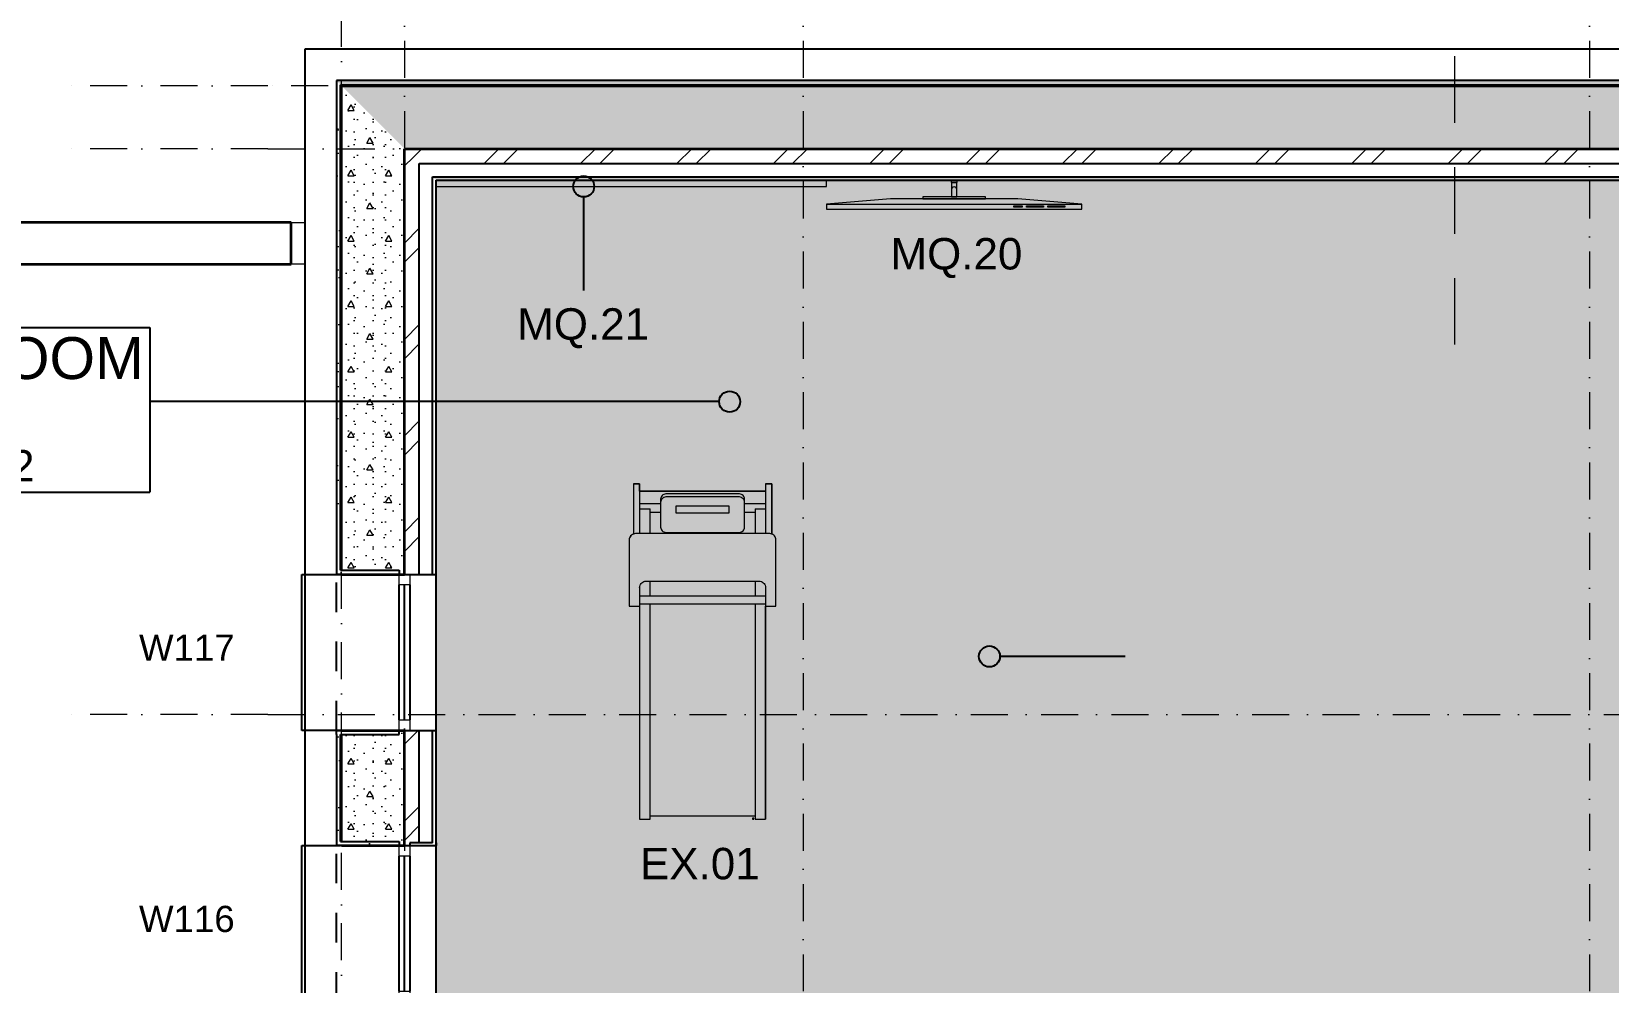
# Model space of a CAD drawing. Header units: millimetres. Extents: x -14278 to 101222, y -22378 to 34603.
# Drawn here: x -1778 to 5740, y 11272 to 15809 of the extents above; entities that cross this region are included whole.
import ezdxf
from ezdxf.enums import TextEntityAlignment as Align

# ---------------------------------------------------------------- set-up
doc = ezdxf.new("R2010")
doc.units = ezdxf.units.MM
doc.header["$MEASUREMENT"] = 0
for name, pattern in [('Dashed', [282.222223, 141.111112, -141.111112]), ('Dot & Dashed', [335.138881, 176.388884, -88.194442, 0, -70.555556]), ('Long Dashed', [529.166651, 317.499995, -211.666656]), ('Wipeout_Contour', [1000, 0, -1000])]:
    doc.linetypes.add(name, pattern=pattern)
for name, color, linetype in [('A-Zz_20_10_90-T_TextFFEInternal', 7, 'Continuous'), ('A-Zz_20_10_90-T_TextWindow', 7, 'Continuous'), ('A-Zz_60_50_80-P_MarkerSection', 7, 'Continuous'), ('NewA-Ee_25_10-M_WallsExternal', 7, 'Continuous'), ('NewA-Ee_30_40-M_Floors', 7, 'Continuous'), ('NewA-Ee_30_60-M_Pavements', 7, 'Continuous'), ('NewA-Ee_40_20-M_GeneralFFAndEInternalFixed', 7, 'Continuous'), ('NewA-Ee_40_20-M_GeneralFFAndEInternalMovable', 7, 'Continuous'), ('NewA-SL-M_SpacesExternal', 7, 'Continuous'), ('NewA-SL-M_SpacesInternal', 7, 'Continuous'), ('NewA-Ss_30_25-M_CeilingAndSoffitSystems', 7, 'Continuous'), ('NewA-Zz_20_10_90-T_TextFFEInternal', 7, 'Continuous'), ('NewA-Zz_35_40_80-M_GridStructural', 7, 'Continuous'), ('NewA-Zz_50_10_70-P_BoundarySiteRed', 7, 'Continuous'), ('NewA-Zz_50_10_90-P_BoundarySpace', 7, 'Continuous'), ('NewA-Zz_50_90_00-M_GrossInternal', 7, 'Continuous')]:
    doc.layers.add(name, color=color, linetype=linetype)
doc.styles.add('GENERATED_STYLE_1', font='')
doc.styles.get('GENERATED_STYLE_1').set_extended_font_data('Arial')
pattern_1 = [(0, (0, 0), (0, 86.60254), [0, -50]), (0, (25, 43.3), (0, 86.60254), [0, -50])]
pattern_2 = [(45, (0, 0), (-229.81, 229.81), []), (45, (-45.96, 45.96), (-229.81, 229.81), [])]
pattern_3 = [(0, (0, 0), (0, 311.769), [30, -150]), (0, (90, 155.9), (0, 311.769), [30, -150]), (60, (0, 0), (-270, 155.8846), [30, -150]), (60, (180, 0), (-270, 155.8846), [30, -150]), (120, (30, 0), (270, 155.8846), [30, -150]), (120, (210, 0), (270, 155.8846), [30, -150]), (0, (0, 30), (0, 60), [0, -60, 0, -90]), (45, (30, 30), (-42.4264, 42.4264), [0, -45, 0, -75])]
pattern_4 = [(45, (0, 175), (-55.68466, 55.68466), [0, -52.5, 0, -78.75]), (110, (175, 175), (74.0008, 26.9341), [0, -38.5, 0, -66.5])]

# ---------------------------------------------------------------- blocks, each defined once
blk = doc.blocks.new('EXERCISE ROOM_101_17_1', base_point=(-2422.3, 14043.1))
at = {"layer": 'NewA-SL-M_SpacesInternal', "color": 253, "linetype": 'Continuous', "lineweight": 13}
for p, q in [((8342.7, 15099.7), (150.3, 15099.7)), ((150.3, 15099.7), (150.3, 6700.3))]:
    blk.add_line(p, q, dxfattribs=at)
at = {"layer": 'NewA-SL-M_SpacesInternal', "linetype": 'Continuous'}
for p, q in [((-3630.5, 14396.7), (-1214, 14396.7)), ((-1214, 14396.7), (-1214, 14082.4)), ((-1214, 14082.4), (-1214, 13846.7)), ((-1214, 13846.7), (-1214, 13611)), ((-3630.5, 13611), (-1214, 13611))]:
    blk.add_line(p, q, dxfattribs=at)
at = {"layer": 'NewA-SL-M_SpacesInternal', "color": 5, "lineweight": 70, "style": 'GENERATED_STYLE_1'}
for tag, height, p in [('ROOM_NAME', 200, (-2422.3, 14351)), ('ROOM_NUMBER', 150, (-2422.3, 14048.1)), ('adj_text', 150, (-2422.3, 13812.4))]:
    blk.add_attdef(tag, text='', height=height, dxfattribs=at).set_placement(p, align=Align.TOP_CENTER)
blk = doc.blocks.new('EXERCISE TERRACE_Exercise Terrace_26_1', base_point=(-3492.5, 10921.6))
at = {"layer": 'NewA-SL-M_SpacesExternal', "color": 253, "linetype": 'Continuous', "lineweight": 13}
for p, q in [((-6444.8, 14698.5), (-6444.8, 6892.7)), ((-474.7, 14698.5), (-6444.8, 14698.5)), ((-474.7, 6892.7), (-474.7, 14698.5)), ((-6444.8, 6892.7), (-474.7, 6892.7))]:
    blk.add_line(p, q, dxfattribs=at)
at = {"layer": 'NewA-SL-M_SpacesExternal', "linetype": 'Continuous'}
for p, q in [((-4927, 11275.2), (-4927, 10960.9)), ((-4927, 11275.2), (-2058, 11275.2)), ((-2058, 11275.2), (-2058, 10960.9)), ((-4927, 10960.9), (-4927, 10725.2)), ((-2058, 10960.9), (-2058, 10725.2)), ((-4927, 10725.2), (-4927, 10489.5)), ((-2058, 10725.2), (-2058, 10489.5)), ((-4927, 10489.5), (-2058, 10489.5))]:
    blk.add_line(p, q, dxfattribs=at)
at = {"layer": 'NewA-SL-M_SpacesExternal', "color": 5, "lineweight": 70, "style": 'GENERATED_STYLE_1'}
for tag, height, p in [('ROOM_NAME_0', 200, (-3492.5, 11229.5)), ('ROOM_NAME_1', 150, (-3492.5, 10926.6)), ('adj_text', 150, (-3492.5, 10690.9))]:
    blk.add_attdef(tag, text='', height=height, dxfattribs=at).set_placement(p, align=Align.TOP_CENTER)
blk = doc.blocks.new('BUILDING SITE_Site_28_1', base_point=(-3334.4, -767))
at = {"layer": 'NewA-SL-M_SpacesExternal', "color": 253, "linetype": 'Continuous', "lineweight": 13}
for p, q in [((-474.7, 14898.5), (-474.7, 15724.7)), ((-474.7, 15724.7), (35324.7, 15724.7)), ((-6644.8, 14898.5), (-474.7, 14898.5))]:
    blk.add_line(p, q, dxfattribs=at)
at = {"layer": 'NewA-SL-M_SpacesExternal', "color": 5, "lineweight": 70, "style": 'GENERATED_STYLE_1'}
for tag, height, p in [('ROOM_NAME', 200, (-3334.4, -459.1)), ('ROOM_NUMBER', 150, (-3334.4, -762)), ('adj_text', 150, (-3334.4, -997.7))]:
    blk.add_attdef(tag, text='', height=height, dxfattribs=at).set_placement(p, align=Align.TOP_CENTER)
blk = doc.blocks.new('Mesh_1_1', base_point=(14339.9, 34603))
at = {"layer": 'NewA-Ee_30_60-M_Pavements', "color": 254, "linetype": 'Continuous', "lineweight": 13, "flags": 128}
blk.add_lwpolyline([(14339.9, 34603, -0.414214), (42830.6, 6112.3, -0.414214), (14339.9, -22378.4, -0.414214), (-14150.7, 6112.3, -0.414214)], format="xyb", close=True, dxfattribs=at)
blk.add_lwpolyline([(-474.7, 15724.7), (35324.7, 15724.7), (35324.7, 6075.3), (28524.7, 6075.3), (28524.7, -474.7), (7900.2, -474.7), (7900.2, 2666.8), (6124.7, 2666.8), (6124.7, 1525.3), (1425.3, 1525.3), (1425.3, 6075.3), (-474.7, 6075.3)], close=True, dxfattribs=at)
blk = doc.blocks.new('Slab_4_1', base_point=(11328, 15324.9))
at = {"layer": 'NewA-Ee_30_40-M_Floors', "linetype": 'Continuous', "lineweight": 13}
blk.add_hatch(color=254, dxfattribs=at).paths.add_polyline_path([(11328, 15324.9), (11328, 15099.7), (150.3, 15099.7), (150.3, 9350.5), (-124.9, 9350.5), (-124.9, 8300.5), (150.3, 8300.5), (150.3, 6700.3), (2050.3, 6700.3), (2050.3, 2150.3), (5499.7, 2150.3), (5499.7, 3091.8), (6214.3, 3091.8), (6214.3, 2766.8), (7714.3, 2766.8), (7714.3, 3091.8), (8455.6, 3091.8), (8500.3, 150.3), (16363.1, 150.3), (16363.1, -124.9), (17413.1, -124.9), (17413.1, 150.3), (27899.7, 150.3), (27899.7, 6700.3), (34699.7, 6700.3), (34699.7, 15099.7), (34639.4, 15099.7), (34639.4, 15324.9), (32809.4, 15324.9), (32809.4, 15099.7), (13158, 15099.7), (13158, 15324.9)])
at = {"layer": 'NewA-Ee_30_40-M_Floors', "color": 6, "linetype": 'Continuous', "lineweight": 13, "flags": 128}
blk.add_lwpolyline([(6214.3, 3091.8), (5499.7, 3091.8), (5499.7, 2150.3), (2050.3, 2150.3), (2050.3, 6700.3), (150.3, 6700.3), (150.3, 8300.5), (-124.9, 8300.5), (-124.9, 9350.5), (150.3, 9350.5), (150.3, 15099.7), (11328, 15099.7)], dxfattribs=at)
blk = doc.blocks.new('Slab_7_1', base_point=(150.3, 15099.7))
at = {"layer": 'NewA-Ss_30_25-M_CeilingAndSoffitSystems', "linetype": 'Continuous', "lineweight": 0}
blk.add_hatch(color=255, dxfattribs=at).paths.add_polyline_path([(150.3, 15099.7), (150.3, 6700.3), (2050.3, 6700.3), (2050.3, 6550.3), (5907.4, 6550.3), (5907.4, 10320.7), (8342.7, 10320.7), (8342.7, 15099.7)])
at = {"layer": 'NewA-Ss_30_25-M_CeilingAndSoffitSystems', "color": 6, "linetype": 'Continuous', "lineweight": 13, "flags": 128}
blk.add_lwpolyline([(150.3, 15099.7), (8342.7, 15099.7), (8342.7, 10320.7), (5907.4, 10320.7), (5907.4, 6550.3), (2050.3, 6550.3), (2050.3, 6700.3), (150.3, 6700.3)], close=True, dxfattribs=at)
blk = doc.blocks.new('Wall_3_1', base_point=(0, 15250))
at = {"layer": 'NewA-Ee_25_10-M_WallsExternal', "linetype": 'Continuous', "lineweight": 13}
h = blk.add_hatch(dxfattribs=at)
h.set_pattern_fill('Structural_Concrete_0001', color=6, style=0, pattern_type=2)
h.set_pattern_definition(pattern_3)
h.paths.add_polyline_path([(-300, 15550), (0, 15250), (6140, 15250), (6140, 15274.9), (6119.9, 15274.9), (6119.9, 15550)])
h = blk.add_hatch(dxfattribs=at)
h.set_pattern_fill('Insulation_0001', color=6, style=0, pattern_type=2)
h.set_pattern_definition(pattern_2)
h.paths.add_polyline_path([(0, 15250), (70.4, 15179.6), (6127, 15179.6), (6127, 15224.9), (6140, 15224.9), (6140, 15250)])
h = blk.add_hatch(dxfattribs=at)
h.set_pattern_fill('Plaster_0001', color=6, style=0, pattern_type=2)
h.set_pattern_definition(pattern_1)
h.paths.add_polyline_path([(6127, 15116.1), (133.9, 15116.1), (150.3, 15099.7), (6127, 15099.7)])
at = {"layer": 'NewA-Ee_25_10-M_WallsExternal', "color": 92, "linetype": 'Continuous', "lineweight": 35}
blk.add_line((0, 15250), (6140, 15250), dxfattribs=at)
at = {"layer": 'NewA-Ee_25_10-M_WallsExternal', "linetype": 'Continuous'}
for p, q in [((70.4, 15179.6), (6127, 15179.6)), ((133.9, 15116.1), (6127, 15116.1))]:
    blk.add_line(p, q, dxfattribs=at)
at = {"layer": 'NewA-Ee_25_10-M_WallsExternal', "linetype": 'Continuous', "flags": 128}
blk.add_lwpolyline([(150.3, 15099.7), (6127, 15099.7)], dxfattribs=at)
at = {"color": 254, "linetype": 'Wipeout_Contour', "lineweight": 0, "ltscale": 108444.875021}
blk.add_wipeout([(35324.7, 15724.7), (-474.7, 15724.7), (-324.9, 15574.9), (35174.9, 15574.9)], dxfattribs=at).dxf.layer = 'NewA-Ee_25_10-M_WallsExternal'
at = {"layer": 'NewA-Ee_25_10-M_WallsExternal', "linetype": 'Continuous', "lineweight": 13}
h = blk.add_hatch(dxfattribs=at)
h.set_pattern_fill('Render_0001', color=6, style=0, pattern_type=2)
h.set_pattern_definition(pattern_4)
h.paths.add_polyline_path([(6119.9, 15574.9), (-324.9, 15574.9), (-304.8, 15554.8), (6119.9, 15554.8)])
at = {"layer": 'NewA-Ee_25_10-M_WallsExternal', "linetype": 'Continuous'}
for p, q in [((6119.9, 15574.9), (-324.9, 15574.9)), ((-304.8, 15554.8), (6119.9, 15554.8))]:
    blk.add_line(p, q, dxfattribs=at)
at = {"layer": 'NewA-Ee_25_10-M_WallsExternal', "color": 92, "linetype": 'Continuous', "lineweight": 35}
blk.add_line((-300, 15550), (6119.9, 15550), dxfattribs=at)
at = {"layer": 'NewA-Ee_25_10-M_WallsExternal', "linetype": 'Continuous', "flags": 128}
blk.add_lwpolyline([(35324.7, 15724.7), (-474.7, 15724.7)], dxfattribs=at)
blk = doc.blocks.new('Window 19_2')
at = {"layer": 'NewA-Ee_25_10-M_WallsExternal', "linetype": 'Continuous'}
for p, q in [((-372, 300), (-372, 465)), ((-372, 465), (372, 465)), ((372, 465), (372, 300)), ((-322, 0), (322, 0)), ((-372, -24.9), (-372, -50)), ((-322, -25), (322, -25)), ((322, -50), (-322, -50)), ((372, -24.9), (372, -50)), ((-372, -175.2), (372, -175.2))]:
    blk.add_line(p, q, dxfattribs=at)
at = {"layer": 'NewA-Ee_25_10-M_WallsExternal', "linetype": 'Dashed'}
blk.add_line((-372, 300), (372, 300), dxfattribs=at)
at = {"layer": 'NewA-Ee_25_10-M_WallsExternal', "color": 24, "linetype": 'Continuous', "lineweight": 13}
for p, q in [((-372, 0), (-322, 0)), ((-322, 0), (-322, -50)), ((322, -50), (322, 0)), ((322, 0), (372, 0)), ((-322, -50), (-372, -50)), ((372, -50), (322, -50))]:
    blk.add_line(p, q, dxfattribs=at)
at = {"layer": 'NewA-Ee_25_10-M_WallsExternal', "color": 92, "linetype": 'Continuous', "lineweight": 35}
for p, q in [((-372, 0), (-372, -24.9)), ((372, 0), (372, -24.9))]:
    blk.add_line(p, q, dxfattribs=at)
blk = doc.blocks.new('Wall_8_1', base_point=(0, 6550))
at = {"layer": 'NewA-Ee_25_10-M_WallsExternal', "linetype": 'Continuous', "lineweight": 13}
h = blk.add_hatch(dxfattribs=at)
h.set_pattern_fill('Structural_Concrete_0001', color=6, style=0, pattern_type=2)
h.set_pattern_definition(pattern_3)
h.paths.add_polyline_path([(-300, 13239.1), (-24.9, 13239.1), (-24.9, 13219), (0, 13219), (0, 15250), (-300, 15550)])
h = blk.add_hatch(dxfattribs=at)
h.set_pattern_fill('Insulation_0001', color=6, style=0, pattern_type=2)
h.set_pattern_definition(pattern_2)
h.paths.add_polyline_path([(70.4, 15179.6), (0, 15250), (0, 13219), (25.1, 13219), (70.4, 13219)])
h = blk.add_hatch(dxfattribs=at)
h.set_pattern_fill('Plaster_0001', color=6, style=0, pattern_type=2)
h.set_pattern_definition(pattern_1)
h.paths.add_polyline_path([(150.3, 15099.7), (133.9, 15116.1), (133.9, 13219), (150.3, 13219)])
h = blk.add_hatch(dxfattribs=at)
h.set_pattern_fill('Structural_Concrete_0001', color=6, style=0, pattern_type=2)
h.set_pattern_definition(pattern_3)
h.paths.add_polyline_path([(-24.9, 12454.9), (-300, 12454.9), (-300, 11945.1), (-24.9, 11945.1), (-24.9, 11925), (0, 11925), (0, 12475), (-24.9, 12475)])
h = blk.add_hatch(dxfattribs=at)
h.set_pattern_fill('Insulation_0001', color=6, style=0, pattern_type=2)
h.set_pattern_definition(pattern_2)
h.paths.add_polyline_path([(25.1, 12475), (0, 12475), (0, 11925), (25.1, 11925), (25.1, 11938), (70.4, 11938), (70.4, 12475)])
h = blk.add_hatch(dxfattribs=at)
h.set_pattern_fill('Plaster_0001', color=6, style=0, pattern_type=2)
h.set_pattern_definition(pattern_1)
h.paths.add_polyline_path([(133.9, 11938), (150.3, 11938), (150.3, 12475), (133.9, 12475)])
h = blk.add_hatch(dxfattribs=at)
h.set_pattern_fill('Plaster_0001', color=6, style=0, pattern_type=2)
h.set_pattern_definition(pattern_1)
h.paths.add_polyline_path([(150.3, 11938), (25.1, 11938), (25.1, 11925), (150.3, 11925)])
at = {"layer": 'NewA-Ee_25_10-M_WallsExternal', "color": 92, "linetype": 'Continuous', "lineweight": 35}
for p, q in [((0, 13219), (0, 15250)), ((-24.9, 13219), (0, 13219)), ((-24.9, 12475), (0, 12475)), ((0, 11925), (0, 12475)), ((-24.9, 11925), (0, 11925))]:
    blk.add_line(p, q, dxfattribs=at)
at = {"layer": 'NewA-Ee_25_10-M_WallsExternal', "linetype": 'Continuous'}
for p, q in [((70.4, 13219), (70.4, 15179.6)), ((133.9, 13219), (133.9, 15116.1)), ((-24.9, 13239.1), (-24.9, 13219)), ((0, 13219), (25.1, 13219)), ((25.1, 13219), (70.4, 13219)), ((70.4, 13219), (133.9, 13219)), ((133.9, 13219), (150.3, 13219)), ((-24.9, 12454.9), (-24.9, 12475)), ((0, 12475), (25.1, 12475)), ((25.1, 12475), (70.4, 12475)), ((70.4, 11938), (70.4, 12475)), ((70.4, 12475), (133.9, 12475)), ((133.9, 11938), (133.9, 12475)), ((133.9, 12475), (150.3, 12475)), ((-24.9, 11945.1), (-24.9, 11925)), ((0, 11925), (25.1, 11925)), ((25.1, 11938), (25.1, 11925)), ((133.9, 11938), (25.1, 11938)), ((25.1, 11925), (150.3, 11925)), ((25.1, 11925), (70.4, 11925)), ((70.4, 11925), (133.9, 11925)), ((133.9, 11925), (150.3, 11925)), ((150.3, 11938), (150.3, 11925))]:
    blk.add_line(p, q, dxfattribs=at)
at = {"layer": 'NewA-Ee_25_10-M_WallsExternal', "linetype": 'Continuous', "flags": 128}
for points in [[(150.3, 13219), (150.3, 15099.7)], [(150.3, 11938), (150.3, 12475)]]:
    blk.add_lwpolyline(points, dxfattribs=at)
at = {"color": 254, "linetype": 'Wipeout_Contour', "lineweight": 0, "ltscale": 43637.580179}
blk.add_wipeout([(-474.7, 15724.7), (-474.7, 6075.3), (-324.9, 6225.1), (-324.9, 15574.9)], dxfattribs=at).dxf.layer = 'NewA-Ee_25_10-M_WallsExternal'
at = {"layer": 'NewA-Ee_25_10-M_WallsExternal', "linetype": 'Continuous', "lineweight": 13}
h = blk.add_hatch(dxfattribs=at)
h.set_pattern_fill('Render_0001', color=6, style=0, pattern_type=2)
h.set_pattern_definition(pattern_4)
h.paths.add_polyline_path([(-324.9, 13239.1), (-304.8, 13239.1), (-304.8, 15554.8), (-324.9, 15574.9)])
h = blk.add_hatch(dxfattribs=at)
h.set_pattern_fill('Render_0001', color=6, style=0, pattern_type=2)
h.set_pattern_definition(pattern_4)
h.paths.add_polyline_path([(-324.9, 13239.1), (-324.9, 13219), (-24.9, 13219), (-24.9, 13239.1)])
h = blk.add_hatch(dxfattribs=at)
h.set_pattern_fill('Render_0001', color=6, style=0, pattern_type=2)
h.set_pattern_definition(pattern_4)
h.paths.add_polyline_path([(-324.9, 12454.9), (-24.9, 12454.9), (-24.9, 12475), (-324.9, 12475)])
h = blk.add_hatch(dxfattribs=at)
h.set_pattern_fill('Render_0001', color=6, style=0, pattern_type=2)
h.set_pattern_definition(pattern_4)
h.paths.add_polyline_path([(-324.9, 11945.1), (-304.8, 11945.1), (-304.8, 12454.9), (-324.9, 12454.9)])
h = blk.add_hatch(dxfattribs=at)
h.set_pattern_fill('Render_0001', color=6, style=0, pattern_type=2)
h.set_pattern_definition(pattern_4)
h.paths.add_polyline_path([(-324.9, 11945.1), (-324.9, 11925), (-24.9, 11925), (-24.9, 11945.1)])
at = {"layer": 'NewA-Ee_25_10-M_WallsExternal', "linetype": 'Continuous'}
for p, q in [((-324.9, 15574.9), (-324.9, 13239.1)), ((-304.8, 13239.1), (-304.8, 15554.8)), ((-324.9, 13239.1), (-324.9, 13219)), ((-304.8, 13239.1), (-24.9, 13239.1)), ((-24.9, 13219), (-324.9, 13219)), ((-324.9, 13219), (-304.8, 13219)), ((-324.9, 12454.9), (-324.9, 12475)), ((-24.9, 12475), (-324.9, 12475)), ((-324.9, 12475), (-304.8, 12475)), ((-324.9, 12454.9), (-324.9, 11945.1)), ((-304.8, 11945.1), (-304.8, 12454.9)), ((-304.8, 12454.9), (-24.9, 12454.9)), ((-324.9, 11945.1), (-324.9, 11925)), ((-24.9, 11925), (-324.9, 11925)), ((-324.9, 11925), (-304.8, 11925)), ((-304.8, 11945.1), (-24.9, 11945.1))]:
    blk.add_line(p, q, dxfattribs=at)
at = {"layer": 'NewA-Ee_25_10-M_WallsExternal', "color": 92, "linetype": 'Continuous', "lineweight": 35}
for p, q in [((-300, 13239.1), (-300, 15550)), ((-300, 13219), (-24.9, 13219)), ((-300, 12475), (-24.9, 12475)), ((-300, 11945.1), (-300, 12454.9)), ((-300, 11925), (-24.9, 11925))]:
    blk.add_line(p, q, dxfattribs=at)
at = {"layer": 'NewA-Ee_25_10-M_WallsExternal', "linetype": 'Continuous', "flags": 128}
blk.add_lwpolyline([(-474.7, 15724.7), (-474.7, 6075.3)], dxfattribs=at)
at = {"layer": 'NewA-Ee_25_10-M_WallsExternal', "linetype": 'Continuous', "zscale": 1000, "rotation": 90}
for p in [(-24.9, 12847), (-24.9, 11553)]:
    blk.add_blockref('Window 19_2', p, dxfattribs=at)
blk = doc.blocks.new('Wall_33_1', base_point=(-540.2, 14898.5))
at = {"layer": 'NewA-Ee_25_10-M_WallsExternal', "color": 92, "linetype": 'Continuous', "lineweight": 35, "flags": 128}
for points in [[(-540.2, 14898.5), (-6644.8, 14898.5)], [(-540.2, 14698.5), (-540.2, 14898.5)], [(-6444.8, 14698.5), (-540.2, 14698.5)]]:
    blk.add_lwpolyline(points, dxfattribs=at)
blk = doc.blocks.new('Standard grid marker')
at = {"layer": 'NewA-Zz_35_40_80-M_GridStructural', "color": 6, "linetype": 'Dot & Dashed', "lineweight": 13}
blk.add_line((1000, 0), (18130.8, 0), dxfattribs=at)
at = {"layer": 'NewA-Zz_35_40_80-M_GridStructural', "style": 'GENERATED_STYLE_1'}
blk.add_attdef('AC_MarkerText_1', text='', height=250, rotation=90, dxfattribs=at).set_placement((-250, 14.3), align=Align.MIDDLE_CENTER)
blk = doc.blocks.new('Standard grid marker_2')
at = {"layer": 'NewA-Zz_35_40_80-M_GridStructural', "color": 6, "linetype": 'Dot & Dashed', "lineweight": 13}
for q in [(0, 0), (40175.6, 0)]:
    blk.add_line((1000, 0), q, dxfattribs=at)
at = {"layer": 'NewA-Zz_35_40_80-M_GridStructural', "style": 'GENERATED_STYLE_1'}
blk.add_attdef('AC_MarkerText_1', text='', height=250, dxfattribs=at).set_placement((41425.6, 14.3), align=Align.MIDDLE_CENTER)
blk = doc.blocks.new('Standard grid marker_3')
at = {"layer": 'NewA-Zz_35_40_80-M_GridStructural', "color": 6, "linetype": 'Dot & Dashed', "lineweight": 13}
blk.add_line((0, 0), (19130.8, 0), dxfattribs=at)
blk = doc.blocks.new('Standard grid marker_4')
at = {"layer": 'NewA-Zz_35_40_80-M_GridStructural', "color": 6, "linetype": 'Dot & Dashed', "lineweight": 13}
for p, q in [((1000, 0), (40175.6, 0)), ((40175.6, 0), (41175.6, 0))]:
    blk.add_line(p, q, dxfattribs=at)
blk = doc.blocks.new('Treadmill 19')
at = {"layer": 'NewA-Ee_40_20-M_GeneralFFAndEInternalMovable', "color": 255, "linetype": 'Continuous', "lineweight": 13}
for p, q in [((1332.3, 700), (1016.5, 700)), ((1016.5, 700), (1016.5, 650)), ((1337.5, 699.5), (1332.3, 700)), ((1342.5, 698.1), (1337.5, 699.5)), ((1347.1, 695.8), (1342.5, 698.1)), ((1351.4, 692.8), (1347.1, 695.8)), ((1355, 689.1), (1351.4, 692.8)), ((1358, 684.8), (1355, 689.1)), ((1360.2, 680), (1358, 684.8)), ((1600, 680), (1360.2, 680)), ((1600, 650), (1600, 680)), ((0, 650), (0, 600)), ((1016.5, 650), (0, 650)), ((1565.2, 50), (1565.2, 650)), ((1565.2, 650), (1600, 650)), ((0, 600), (15.3, 600)), ((15.3, 600), (15.3, 100)), ((0, 111.5), (0, 105.2)), ((3.9, 111.5), (0, 111.5)), ((0, 105.2), (3.9, 105.2)), ((15.3, 100), (0, 100)), ((0, 100), (0, 50)), ((3.9, 105.2), (3.9, 111.5)), ((0, 50), (1016.5, 50)), ((1016.5, 50), (1016.5, 0)), ((1016.5, 0), (1332.3, 0)), ((1332.3, 0), (1337.4, 0.5)), ((1337.4, 0.5), (1342.4, 1.9)), ((1342.4, 1.9), (1347.1, 4.1)), ((1347.1, 4.1), (1351.3, 7.1)), ((1351.3, 7.1), (1354.9, 10.8)), ((1354.9, 10.8), (1357.9, 15)), ((1357.9, 15), (1360.1, 19.7)), ((1360.1, 19.7), (1600, 20)), ((1600, 50), (1565.2, 50)), ((1600, 20), (1600, 50))]:
    blk.add_line(p, q, dxfattribs=at)
at = {"layer": 'NewA-Ee_40_20-M_GeneralFFAndEInternalMovable', "color": 1, "linetype": 'Continuous', "lineweight": 18}
for p, q in [((1332.3, 700), (1016.5, 700)), ((1016.5, 700), (1016.5, 650)), ((1337.4, 699.5), (1332.3, 700)), ((1342.4, 698.2), (1337.4, 699.5)), ((1347.1, 696), (1342.4, 698.2)), ((1351.3, 693), (1347.1, 696)), ((1355, 689.3), (1351.3, 693)), ((1357.9, 685), (1355, 689.3)), ((1360.1, 680.3), (1357.9, 685)), ((1361.5, 675.2), (1360.1, 680.3)), ((1600, 680), (1360.2, 680)), ((1600, 680), (1600, 650)), ((1105.3, 650), (0, 650)), ((0, 650), (0, 600)), ((1026.4, 650), (1026.4, 50)), ((1065.8, 650), (1065.8, 50)), ((1105.3, 650), (1110.5, 649.5)), ((1110.5, 649.5), (1115.4, 648.2)), ((1115.4, 648.2), (1120.1, 646)), ((1120.1, 646), (1124.3, 643)), ((1124.3, 643), (1128, 639.3)), ((1128, 639.3), (1131, 635)), ((1131, 635), (1133.1, 630.3)), ((1133.1, 630.3), (1134.5, 625.2)), ((1134.5, 625.2), (1134.9, 620)), ((1134.9, 620), (1134.9, 80)), ((1361.9, 670), (1361.5, 675.2)), ((1361.9, 30), (1361.9, 670)), ((1600, 650), (1361.9, 650)), ((1480.3, 650), (1480.3, 600)), ((1506, 650), (1506, 550)), ((1565.2, 650), (1565.2, 50)), ((0, 600), (1026.4, 600)), ((15.3, 600), (15.3, 100)), ((1065.8, 600), (1134.9, 600)), ((1361.9, 600), (1480.3, 600)), ((1368.4, 530.3), (1367.2, 525.2)), ((1370.3, 535), (1368.4, 530.3)), ((1372.8, 539.3), (1370.3, 535)), ((1376, 543), (1372.8, 539.3)), ((1379.7, 546), (1376, 543)), ((1383.7, 548.2), (1379.7, 546)), ((1388, 549.5), (1383.7, 548.2)), ((1392.5, 550), (1388, 549.5)), ((1526.9, 550), (1392.5, 550)), ((1465, 600), (1465, 550)), ((1516.6, 549.5), (1512.1, 550)), ((1520.9, 548.2), (1516.6, 549.5)), ((1525, 546), (1520.9, 548.2)), ((1528.6, 543), (1525, 546)), ((1531.4, 549.5), (1526.9, 550)), ((1531.8, 539.3), (1528.6, 543)), ((1535.7, 548.2), (1531.4, 549.5)), ((1534.3, 535), (1531.8, 539.3)), ((1536.2, 530.3), (1534.3, 535)), ((1539.8, 546), (1535.7, 548.2)), ((1537.4, 525.2), (1536.2, 530.3)), ((1543.4, 543), (1539.8, 546)), ((1546.6, 539.3), (1543.4, 543)), ((1549.1, 535), (1546.6, 539.3)), ((1551, 530.3), (1549.1, 535)), ((1552.2, 525.2), (1551, 530.3)), ((1367.2, 525.2), (1366.8, 520)), ((1366.8, 520), (1366.8, 180)), ((1460.5, 477), (1460.5, 223)), ((1493.8, 477), (1460.5, 477)), ((1493.3, 223), (1493.3, 477)), ((1493.8, 223), (1493.8, 477)), ((1537.8, 520), (1537.4, 525.2)), ((1537.8, 180), (1537.8, 520)), ((1552.6, 520), (1552.2, 525.2)), ((1552.6, 180), (1552.6, 520)), ((1366.8, 180), (1367.2, 174.8)), ((1367.2, 174.8), (1368.4, 169.7)), ((1368.4, 169.7), (1370.3, 165)), ((1370.3, 165), (1372.8, 160.7)), ((1372.8, 160.7), (1376, 157)), ((1376, 157), (1379.7, 154)), ((1379.7, 154), (1383.7, 151.8)), ((1383.7, 151.8), (1388, 150.5)), ((1388, 150.5), (1392.5, 150)), ((1460.5, 223), (1493.8, 223)), ((1512.1, 150), (1516.6, 150.5)), ((1516.6, 150.5), (1520.9, 151.8)), ((1520.9, 151.8), (1525, 154)), ((1525, 154), (1528.6, 157)), ((1526.9, 150), (1531.4, 150.5)), ((1528.6, 157), (1531.8, 160.7)), ((1531.4, 150.5), (1535.7, 151.8)), ((1531.8, 160.7), (1534.3, 165)), ((1534.3, 165), (1536.2, 169.7)), ((1535.7, 151.8), (1539.8, 154)), ((1536.2, 169.7), (1537.4, 174.8)), ((1537.4, 174.8), (1537.8, 180)), ((1539.8, 154), (1543.4, 157)), ((1543.4, 157), (1546.6, 160.7)), ((1546.6, 160.7), (1549.1, 165)), ((1549.1, 165), (1551, 169.7)), ((1551, 169.7), (1552.2, 174.8)), ((1552.2, 174.8), (1552.6, 180)), ((0, 100), (0, 50)), ((1026.4, 100), (0, 100)), ((1134.9, 100), (1065.8, 100)), ((1134.9, 80), (1134.5, 74.8)), ((1480.3, 100), (1361.9, 100)), ((1392.5, 150), (1526.9, 150)), ((1465, 150), (1465, 100)), ((1480.3, 100), (1480.3, 50)), ((1506, 150), (1506, 50)), ((1105.3, 50), (0, 50)), ((1016.5, 50), (1016.5, 0)), ((1016.5, 0), (1332.3, 0)), ((1110.5, 50.5), (1105.3, 50)), ((1115.4, 51.8), (1110.5, 50.5)), ((1120.1, 54), (1115.4, 51.8)), ((1124.3, 57), (1120.1, 54)), ((1128, 60.7), (1124.3, 57)), ((1131, 65), (1128, 60.7)), ((1133.1, 69.7), (1131, 65)), ((1134.5, 74.8), (1133.1, 69.7)), ((1332.3, 0), (1337.4, 0.5)), ((1337.4, 0.5), (1342.4, 1.8)), ((1342.4, 1.8), (1347.1, 4)), ((1347.1, 4), (1351.3, 7)), ((1351.3, 7), (1355, 10.7)), ((1355, 10.7), (1357.9, 15)), ((1357.9, 15), (1360.1, 19.7)), ((1360.1, 19.7), (1361.5, 24.8)), ((1600, 20), (1360.2, 20)), ((1361.5, 24.8), (1361.9, 30)), ((1600, 50), (1361.9, 50)), ((1600, 50), (1600, 20))]:
    blk.add_line(p, q, dxfattribs=at)
blk = doc.blocks.new('Mirror 19_2')
at = {"layer": 'NewA-Ee_40_20-M_GeneralFFAndEInternalFixed', "color": 1, "linetype": 'Continuous', "lineweight": 18}
for p, q in [((1862, 30), (0, 30)), ((0, 30), (0, 0)), ((1862, 30), (0, 30)), ((0, 30), (0, 0)), ((0, 0), (1862, 0)), ((0, 0), (1862, 0)), ((1862, 0), (1862, 30)), ((1862, 0), (1862, 30))]:
    blk.add_line(p, q, dxfattribs=at)
blk = doc.blocks.new('Flat Panel TV 19')
at = {"layer": 'NewA-Ee_40_20-M_GeneralFFAndEInternalFixed', "color": 1, "linetype": 'Continuous', "lineweight": 18}
for p, q in [((623.3, 137.5), (593.3, 137.5)), ((593.3, 137.5), (593.3, 127.5)), ((593.3, 127.5), (623.3, 127.5)), ((620.8, 127.5), (595.8, 127.5)), ((595.8, 127.5), (595.8, 60)), ((620.8, 60), (620.8, 127.5)), ((623.3, 127.5), (623.3, 137.5)), ((304.2, 50), (0, 25)), ((0, 25), (0, 0)), ((0, 25), (1216.6, 25)), ((0, 0), (1216.6, 0)), ((912.5, 50), (304.2, 50)), ((758.3, 60), (458.3, 60)), ((458.3, 60), (458.3, 50)), ((458.3, 50), (758.3, 50)), ((595.8, 60), (620.8, 60)), ((758.3, 50), (758.3, 60)), ((892.2, 10), (892.2, 16.2)), ((892.2, 16.2), (932.7, 16.2)), ((932.7, 10), (892.2, 10)), ((1216.6, 25), (912.5, 50)), ((932.7, 16.2), (932.7, 10)), ((953, 10), (953, 16.2)), ((953, 16.2), (1034.1, 16.2)), ((1034.1, 10), (953, 10)), ((1034.1, 16.2), (1034.1, 10)), ((1054.4, 10), (1054.4, 16.2)), ((1054.4, 16.2), (1135.5, 16.2)), ((1135.5, 10), (1054.4, 10)), ((1135.5, 16.2), (1135.5, 10)), ((1216.6, 0), (1216.6, 25))]:
    blk.add_line(p, q, dxfattribs=at)
blk.add_arc((608.3, 93.8), 12.5, 0, 180, dxfattribs=at)
blk = doc.blocks.new('Line_15_1', base_point=(1550.2, 14043.1))
at = {"layer": 'NewA-Zz_50_10_90-P_BoundarySpace', "linetype": 'Continuous'}
blk.add_hatch(color=256, dxfattribs=at).paths.add_polyline_path([(1600.2, 14043.1), (1596.4, 14062.3), (1585.5, 14078.5), (1569.3, 14089.3), (1550.2, 14093.1), (1531, 14089.3), (1514.8, 14078.5), (1504, 14062.3), (1500.2, 14043.1), (1504, 14024), (1514.8, 14007.8), (1531, 13996.9), (1550.2, 13993.1), (1569.3, 13996.9), (1585.5, 14007.8), (1596.4, 14024)])
blk.add_line((1500.2, 14043.1), (-1214, 14043.1), dxfattribs=at)
blk.add_circle((1550.2, 14043.1), 50, dxfattribs=at)
blk = doc.blocks.new('Line_16_1', base_point=(854.5, 14573))
at = {"layer": 'NewA-Zz_20_10_90-T_TextFFEInternal', "linetype": 'Continuous'}
blk.add_hatch(color=256, dxfattribs=at).paths.add_polyline_path([(904.5, 15069.7), (900.7, 15088.8), (889.9, 15105.1), (873.7, 15115.9), (854.5, 15119.7), (835.4, 15115.9), (819.2, 15105.1), (808.3, 15088.8), (804.5, 15069.7), (808.3, 15050.6), (819.2, 15034.4), (835.4, 15023.5), (854.5, 15019.7), (873.7, 15023.5), (889.9, 15034.4), (900.7, 15050.6)])
blk.add_line((854.5, 14573), (854.5, 15019.7), dxfattribs=at)
blk.add_circle((854.5, 15069.7), 50, dxfattribs=at)
blk = doc.blocks.new('Line_17_1', base_point=(3436.2, 12827.7))
at = {"layer": 'NewA-Zz_20_10_90-T_TextFFEInternal', "linetype": 'Continuous'}
blk.add_hatch(color=256, dxfattribs=at).paths.add_polyline_path([(2838.7, 12827.7), (2834.9, 12846.8), (2824, 12863), (2807.8, 12873.9), (2788.7, 12877.7), (2769.5, 12873.9), (2753.3, 12863), (2742.5, 12846.8), (2738.7, 12827.7), (2742.5, 12808.5), (2753.3, 12792.3), (2769.5, 12781.5), (2788.7, 12777.7), (2807.8, 12781.5), (2824, 12792.3), (2834.9, 12808.5)])
blk.add_line((3436.2, 12827.7), (2838.7, 12827.7), dxfattribs=at)
blk.add_circle((2788.7, 12827.7), 50, dxfattribs=at)
blk = doc.blocks.new('Label_16_1', base_point=(-1462.7, 11716.4))
at = {"layer": 'A-Zz_20_10_90-T_TextWindow', "insert": (-1037.7, 11637.9), "char_height": 125, "attachment_point": 2, "style": 'GENERATED_STYLE_1'}
blk.add_mtext('\\fArial|b0|i0|c0|p34;W116\\fArial|b0|i0|c0|p34;\\fArial|b0|i0|c0|p34;\\fArial|b0|i0|c0|p34;\\fArial|b0|i0|c0|p34;\\fArial|b0|i0|c0|p34;\\fArial|b0|i0|c0|p34;\\fArial|b0|i0|c0|p34;\\fArial|b0|i0|c0|p34;\\fArial|b0|i0|c0|p34;\\fArial|b0|i0|c0|p34;\\fArial|b0|i0|c0|p34;\\fArial|b0|i0|c0|p34;\\fArial|b0|i0|c0|p34;\\fArial|b0|i0|c0|p34;\\fArial|b0|i0|c0|p34;\\fArial|b0|i0|c0|p34;\\fArial|b0|i0|c0|p34;\\fArial|b0|i0|c0|p34;\\fArial|b0|i0|c0|p34;\\fArial|b0|i0|c0|p34;\\fArial|b0|i0|c0|p34;\\fArial|b0|i0|c0|p34;\\fArial|b0|i0|c0|p34;\\fArial|b0|i0|c0|p34;\\fArial|b0|i0|c0|p34;\\fArial|b0|i0|c0|p34;\\fArial|b0|i0|c0|p34;\\fArial|b0|i0|c0|p34;\\fArial|b0|i0|c0|p34;}', dxfattribs=at)
blk = doc.blocks.new('Label_17_1', base_point=(-1462.7, 13010.4))
at = {"layer": 'A-Zz_20_10_90-T_TextWindow', "insert": (-1037.7, 12931.9), "char_height": 125, "attachment_point": 2, "style": 'GENERATED_STYLE_1'}
blk.add_mtext('\\fArial|b0|i0|c0|p34;W117\\fArial|b0|i0|c0|p34;\\fArial|b0|i0|c0|p34;\\fArial|b0|i0|c0|p34;\\fArial|b0|i0|c0|p34;\\fArial|b0|i0|c0|p34;\\fArial|b0|i0|c0|p34;\\fArial|b0|i0|c0|p34;\\fArial|b0|i0|c0|p34;\\fArial|b0|i0|c0|p34;\\fArial|b0|i0|c0|p34;\\fArial|b0|i0|c0|p34;\\fArial|b0|i0|c0|p34;\\fArial|b0|i0|c0|p34;\\fArial|b0|i0|c0|p34;\\fArial|b0|i0|c0|p34;\\fArial|b0|i0|c0|p34;\\fArial|b0|i0|c0|p34;\\fArial|b0|i0|c0|p34;\\fArial|b0|i0|c0|p34;\\fArial|b0|i0|c0|p34;\\fArial|b0|i0|c0|p34;\\fArial|b0|i0|c0|p34;\\fArial|b0|i0|c0|p34;\\fArial|b0|i0|c0|p34;\\fArial|b0|i0|c0|p34;\\fArial|b0|i0|c0|p34;\\fArial|b0|i0|c0|p34;\\fArial|b0|i0|c0|p34;\\fArial|b0|i0|c0|p34;}', dxfattribs=at)
blk = doc.blocks.new('Label_77_1', base_point=(2206.5, 14908))
at = {"layer": 'A-Zz_20_10_90-T_TextFFEInternal', "insert": (2631.5, 14823.7), "char_height": 150, "attachment_point": 2, "style": 'GENERATED_STYLE_1'}
blk.add_mtext('\\fArial|b0|i0|c0|p34;MQ.20\\fArial|b0|i0|c0|p34;\\fArial|b0|i0|c0|p34;\\fArial|b0|i0|c0|p34;\\fArial|b0|i0|c0|p34;\\fArial|b0|i0|c0|p34;\\fArial|b0|i0|c0|p34;\\fArial|b0|i0|c0|p34;\\fArial|b0|i0|c0|p34;\\fArial|b0|i0|c0|p34;\\fArial|b0|i0|c0|p34;\\fArial|b0|i0|c0|p34;\\fArial|b0|i0|c0|p34;\\fArial|b0|i0|c0|p34;\\fArial|b0|i0|c0|p34;\\fArial|b0|i0|c0|p34;\\fArial|b0|i0|c0|p34;\\fArial|b0|i0|c0|p34;\\fArial|b0|i0|c0|p34;\\fArial|b0|i0|c0|p34;\\fArial|b0|i0|c0|p34;\\fArial|b0|i0|c0|p34;\\fArial|b0|i0|c0|p34;\\fArial|b0|i0|c0|p34;\\fArial|b0|i0|c0|p34;\\fArial|b0|i0|c0|p34;\\fArial|b0|i0|c0|p34;\\fArial|b0|i0|c0|p34;\\fArial|b0|i0|c0|p34;\\fArial|b0|i0|c0|p34;}', dxfattribs=at)
blk = doc.blocks.new('Label_78_1', base_point=(426.7, 14573))
at = {"layer": 'A-Zz_20_10_90-T_TextFFEInternal', "insert": (851.7, 14488.7), "char_height": 150, "attachment_point": 2, "style": 'GENERATED_STYLE_1'}
blk.add_mtext('\\fArial|b0|i0|c0|p34;MQ.21\\fArial|b0|i0|c0|p34;\\fArial|b0|i0|c0|p34;\\fArial|b0|i0|c0|p34;\\fArial|b0|i0|c0|p34;\\fArial|b0|i0|c0|p34;\\fArial|b0|i0|c0|p34;\\fArial|b0|i0|c0|p34;\\fArial|b0|i0|c0|p34;\\fArial|b0|i0|c0|p34;\\fArial|b0|i0|c0|p34;\\fArial|b0|i0|c0|p34;\\fArial|b0|i0|c0|p34;\\fArial|b0|i0|c0|p34;\\fArial|b0|i0|c0|p34;\\fArial|b0|i0|c0|p34;\\fArial|b0|i0|c0|p34;\\fArial|b0|i0|c0|p34;\\fArial|b0|i0|c0|p34;\\fArial|b0|i0|c0|p34;\\fArial|b0|i0|c0|p34;\\fArial|b0|i0|c0|p34;\\fArial|b0|i0|c0|p34;\\fArial|b0|i0|c0|p34;\\fArial|b0|i0|c0|p34;\\fArial|b0|i0|c0|p34;\\fArial|b0|i0|c0|p34;\\fArial|b0|i0|c0|p34;\\fArial|b0|i0|c0|p34;\\fArial|b0|i0|c0|p34;}', dxfattribs=at)
blk = doc.blocks.new('Label_79_1', base_point=(983, 11998.7))
at = {"layer": 'A-Zz_20_10_90-T_TextFFEInternal', "insert": (1408, 11914.4), "char_height": 150, "attachment_point": 2, "style": 'GENERATED_STYLE_1'}
blk.add_mtext('\\fArial|b0|i0|c0|p34;EX.01\\fArial|b0|i0|c0|p34;\\fArial|b0|i0|c0|p34;\\fArial|b0|i0|c0|p34;\\fArial|b0|i0|c0|p34;\\fArial|b0|i0|c0|p34;\\fArial|b0|i0|c0|p34;\\fArial|b0|i0|c0|p34;\\fArial|b0|i0|c0|p34;\\fArial|b0|i0|c0|p34;\\fArial|b0|i0|c0|p34;\\fArial|b0|i0|c0|p34;\\fArial|b0|i0|c0|p34;\\fArial|b0|i0|c0|p34;\\fArial|b0|i0|c0|p34;\\fArial|b0|i0|c0|p34;\\fArial|b0|i0|c0|p34;\\fArial|b0|i0|c0|p34;\\fArial|b0|i0|c0|p34;\\fArial|b0|i0|c0|p34;\\fArial|b0|i0|c0|p34;\\fArial|b0|i0|c0|p34;\\fArial|b0|i0|c0|p34;\\fArial|b0|i0|c0|p34;\\fArial|b0|i0|c0|p34;\\fArial|b0|i0|c0|p34;\\fArial|b0|i0|c0|p34;\\fArial|b0|i0|c0|p34;\\fArial|b0|i0|c0|p34;\\fArial|b0|i0|c0|p34;}', dxfattribs=at)
blk = doc.blocks.new('Cutting Plane_9_1', base_point=(5008, -2269))
at = {"layer": 'A-Zz_60_50_80-P_MarkerSection', "color": 6, "linetype": 'Long Dashed', "lineweight": 13}
blk.add_line((5008, 14315.3), (5008, 18515.3), dxfattribs=at)

msp = doc.modelspace()

# ---------------------------------------------------------------- hatches: boundary and pattern name
at = {"layer": 'NewA-Zz_50_90_00-M_GrossInternal', "linetype": 'Continuous', "lineweight": 140}
msp.add_hatch(color=1, dxfattribs=at).paths.add_polyline_path([(150.3, 15099.7), (34699.7, 15099.7), (34699.7, 6700.3), (27899.7, 6700.3), (27899.7, 150.3), (8500.3, 150.3), (8500.3, 3091.8), (5499.7, 3091.8), (5499.7, 2150.3), (2050.3, 2150.3), (2050.3, 6700.3), (150.3, 6700.3)])

# ---------------------------------------------------------------- linework, layer by layer
at = {"layer": 'NewA-Zz_50_90_00-M_GrossInternal', "linetype": 'Continuous', "flags": 128}
msp.add_lwpolyline([(150.3, 15099.7), (34699.7, 15099.7), (34699.7, 6700.3), (27899.7, 6700.3), (27899.7, 150.3), (8500.3, 150.3), (8500.3, 3091.8), (5499.7, 3091.8), (5499.7, 2150.3), (2050.3, 2150.3), (2050.3, 6700.3), (150.3, 6700.3)], close=True, dxfattribs=at)

# ---------------------------------------------------------------- block references
at = {"layer": 'A-Zz_20_10_90-T_TextFFEInternal', "color": 6, "linetype": 'Continuous', "lineweight": 13}
for name, p in [('Label_77_1', (2206.5, 14908)), ('Label_78_1', (426.7, 14573)), ('Label_79_1', (983, 11998.7))]:
    msp.add_blockref(name, p, dxfattribs=at)
at = {"layer": 'NewA-Ee_30_40-M_Floors', "color": 6, "linetype": 'Continuous', "lineweight": 13}
msp.add_blockref('Slab_4_1', (11328, 15324.9), dxfattribs=at)
at = {"layer": 'NewA-Ee_30_60-M_Pavements', "color": 254, "lineweight": 13}
msp.add_blockref('Mesh_1_1', (14339.9, 34603), dxfattribs=at)
at = {"layer": 'NewA-Ee_40_20-M_GeneralFFAndEInternalMovable', "color": 6, "linetype": 'Continuous', "lineweight": 13, "zscale": 1000, "rotation": 90}
msp.add_blockref('Treadmill 19', (1771.2, 12051.5), dxfattribs=at)
at = {"layer": 'NewA-SL-M_SpacesExternal', "linetype": 'Continuous'}
msp.add_blockref('BUILDING SITE_Site_28_1', (-3334.4, -767), dxfattribs=at)
ref = msp.add_blockref('EXERCISE TERRACE_Exercise Terrace_26_1', (-3492.5, 10921.6), dxfattribs=at)
ref.add_attrib('ROOM_NAME', 'EXERCISE TERRACE', dxfattribs={"color": 5, "lineweight": 70, "height": 200, "style": 'GENERATED_STYLE_1'}).set_placement((-3492.5, 11229.5), align=Align.TOP_CENTER)
ref.add_attrib('ROOM_NAME_1', 'Exercise Terrace', dxfattribs={"color": 5, "lineweight": 70, "height": 150, "style": 'GENERATED_STYLE_1'}).set_placement((-3492.5, 10926.6), align=Align.TOP_CENTER)
ref.add_attrib('adj_text', 'Area: 46.6 m2', dxfattribs={"color": 5, "lineweight": 70, "height": 150, "style": 'GENERATED_STYLE_1'}).set_placement((-3492.5, 10690.9), align=Align.TOP_CENTER)
at = {"layer": 'NewA-SL-M_SpacesInternal', "linetype": 'Continuous'}
ref = msp.add_blockref('EXERCISE ROOM_101_17_1', (-2422.3, 14043.1), dxfattribs=at)
ref.add_attrib('ROOM_NAME', 'EXERCISE ROOM', dxfattribs={"color": 5, "lineweight": 70, "height": 200, "style": 'GENERATED_STYLE_1'}).set_placement((-2422.3, 14351), align=Align.TOP_CENTER)
ref.add_attrib('adj_text', 'Area: 60.2 m2', dxfattribs={"color": 5, "lineweight": 70, "height": 150, "style": 'GENERATED_STYLE_1'}).set_placement((-2422.3, 13812.4), align=Align.TOP_CENTER)
at = {"layer": 'NewA-Ss_30_25-M_CeilingAndSoffitSystems', "color": 6, "linetype": 'Continuous', "lineweight": 13}
msp.add_blockref('Slab_7_1', (150.3, 15099.7), dxfattribs=at)
at = {"layer": 'NewA-Zz_20_10_90-T_TextFFEInternal', "linetype": 'Continuous'}
msp.add_blockref('Line_17_1', (3436.2, 12827.7), dxfattribs=at)

# ---------------------------------------------------------------- next in the draw order: block references
at = {"layer": 'NewA-Ee_25_10-M_WallsExternal', "color": 92, "lineweight": 35}
msp.add_blockref('Wall_3_1', (0, 15250), dxfattribs=at)

# ---------------------------------------------------------------- next in the draw order: block references
at = {"layer": 'A-Zz_60_50_80-P_MarkerSection', "color": 6, "lineweight": 13}
msp.add_blockref('Cutting Plane_9_1', (5008, -2269), dxfattribs=at)
at = {"layer": 'NewA-Ee_25_10-M_WallsExternal', "color": 92, "lineweight": 35}
msp.add_blockref('Wall_8_1', (0, 6550), dxfattribs=at)
at = {"layer": 'NewA-Ee_40_20-M_GeneralFFAndEInternalFixed', "color": 6, "linetype": 'Continuous', "lineweight": 13, "zscale": 1000}
msp.add_blockref('Flat Panel TV 19', (2012.3, 14961), dxfattribs=at)
at = {"layer": 'NewA-Zz_20_10_90-T_TextFFEInternal', "linetype": 'Continuous'}
msp.add_blockref('Line_16_1', (854.5, 14573), dxfattribs=at)
at = {"layer": 'NewA-Zz_35_40_80-M_GridStructural', "color": 1, "linetype": 'Continuous', "lineweight": 18, "zscale": 1000, "rotation": 270}
for p in [(1900, 17770.2), (5650, 17770.2)]:
    msp.add_blockref('Standard grid marker', p, dxfattribs=at)

# ---------------------------------------------------------------- next in the draw order: linework, layer by layer
at = {"layer": 'NewA-Zz_50_10_70-P_BoundarySiteRed', "color": 1, "linetype": 'Continuous', "lineweight": 140}
msp.add_circle((14339.9, 6112.3), 28490.7, dxfattribs=at)

# ---------------------------------------------------------------- next in the draw order: block references
at = {"layer": 'A-Zz_20_10_90-T_TextWindow', "color": 6, "linetype": 'Continuous', "lineweight": 13}
for name, p in [('Label_17_1', (-1462.7, 13010.4)), ('Label_16_1', (-1462.7, 11716.4))]:
    msp.add_blockref(name, p, dxfattribs=at)
at = {"layer": 'NewA-Ee_25_10-M_WallsExternal', "color": 92, "lineweight": 35}
msp.add_blockref('Wall_33_1', (-540.2, 14898.5), dxfattribs=at)
at = {"layer": 'NewA-Ee_40_20-M_GeneralFFAndEInternalFixed', "color": 6, "linetype": 'Continuous', "lineweight": 13, "zscale": 1000}
msp.add_blockref('Mirror 19_2', (150.3, 15069.7), dxfattribs=at)
at = {"layer": 'NewA-Zz_35_40_80-M_GridStructural', "color": 1, "linetype": 'Continuous', "lineweight": 18, "zscale": 1000}
for name, p, rotation in [('Standard grid marker', (0, 17770.2), 270), ('Standard grid marker_3', (-300, -1360.6), 90), ('Standard grid marker_4', (39523.3, 15550), 180)]:
    msp.add_blockref(name, p, dxfattribs=dict(at, rotation=rotation))
for p in [(-1652.3, 15250), (-1652.3, 12550)]:
    msp.add_blockref('Standard grid marker_2', p, dxfattribs=at)
at = {"layer": 'NewA-Zz_50_10_90-P_BoundarySpace', "linetype": 'Continuous'}
msp.add_blockref('Line_15_1', (1550.2, 14043.1), dxfattribs=at)

doc.saveas('drawing.dxf')
